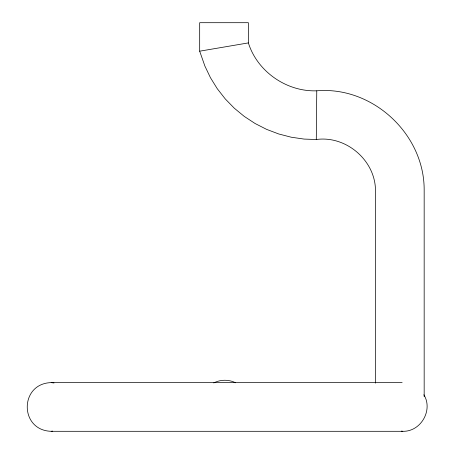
<?xml version="1.0" encoding="UTF-8"?>
<svg xmlns="http://www.w3.org/2000/svg" width="454" height="454" viewBox="0 0 454 454"><rect width="100%" height="100%" fill="white"/><g stroke="black" fill="none" stroke-linecap="round" stroke-linejoin="round"><path stroke-width="0.68" d="M375.481 383.148L375.481 191.423C375.963 160.903 346.408 135.315 316.29 139.509L316.767 90.811C372.32 86.033 423.974 133.652 424.167 189.329L424.167 396.592M199.681 51.183L248.366 42.903L248.366 22.7L199.681 22.7L199.681 51.183L204.885 66.051L210.463 77.725L217.279 88.723L225.252 98.921L234.287 108.188L244.275 116.417L255.097 123.511L266.623 129.384L278.728 133.97L291.252 137.216L304.061 139.077L316.29 139.509M402.136 382.614L51.2 382.614C19.272 383.477 19.272 430.437 51.2 431.3L402.8 431.3C420.796 431.839 433.349 410.093 423.883 394.787M51.2 431.3L52.596 431.118M316.767 90.811C286.729 91.924 257.367 71.687 248.366 42.903M51.2 382.614L53.998 382.983M401.404 431.118L402.8 431.3M213.76 382.932A24.346 24.346 0 0 1 235.603 382.773"/></g></svg>
